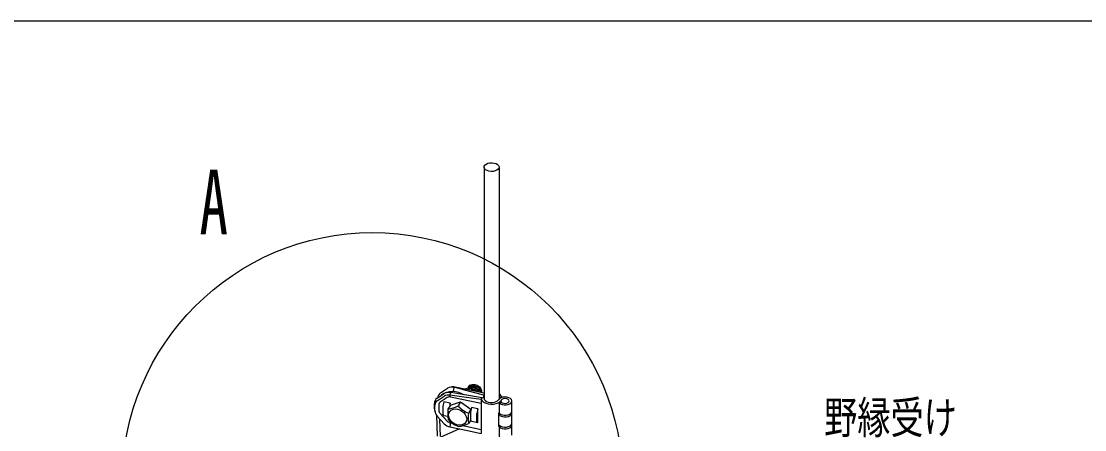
# Model space of a CAD drawing. Units: millimetres on the paper. Extents: x -141 to 141, y -97 to 98.
# Drawn here: x 17.4 to 81, y 73.8 to 98.2 of the extents above; entities that cross this region are included whole.
import ezdxf
from ezdxf.enums import TextEntityAlignment as Align

# ---------------------------------------------------------------- set-up
doc = ezdxf.new("R2010")
doc.units = ezdxf.units.MM
for name, color, linetype in [('0-0_文字･図枠･寸法', 7, 'Continuous'), ('0-1_BBクリッパー', 7, 'Continuous'), ('0-3_天井下地', 7, 'Continuous')]:
    doc.layers.add(name, color=color, linetype=linetype)
doc.styles.add('ＭＳ ゴシック', font='')
doc.styles.get('ＭＳ ゴシック').set_extended_font_data('MS Gothic')

msp = doc.modelspace()

# ---------------------------------------------------------------- linework, layer by layer
at = {"layer": '0-0_文字･図枠･寸法'}
msp.add_lwpolyline([(140.709, 98.247), (-141.291, 98.247), (-141.291, -96.753)], dxfattribs=at)
msp.add_circle((38.385, 70.608), 14.984, dxfattribs=at)
at = {"layer": '0-1_BBクリッパー'}
for p, q in [((44.152, 76.378), (44.151, 76.377)), ((42.257, 75.678), (42.678, 75.956)), ((42.263, 75.529), (42.684, 75.807)), ((42.458, 75.997), (42.879, 76.274)), ((43.023, 75.857), (43.077, 76.015)), ((43.064, 75.75), (43.023, 75.857)), ((44.897, 75.364), (43.064, 75.75)), ((43.163, 76.354), (43.08, 76.345)), ((44.109, 76.31), (44.108, 76.309)), ((44.185, 76.287), (44.117, 76.179)), ((45.065, 75.874), (45.062, 75.87)), ((45.062, 75.87), (45.065, 75.869)), ((42.091, 75.037), (42.091, 75.366)), ((42.123, 74.935), (42.123, 75.264)), ((42.36, 75.287), (42.36, 74.958)), ((42.864, 75.72), (42.443, 75.442)), ((42.601, 75.131), (42.601, 74.778)), ((42.666, 75.466), (42.608, 75.192)), ((43.059, 75.272), (42.904, 75.027)), ((43.042, 75.387), (42.996, 75.173)), ((43.059, 75.272), (43.664, 75.461)), ((43.664, 75.461), (43.509, 75.216)), ((43.664, 75.461), (44.28, 75.034)), ((44.31, 75.12), (44.252, 74.846)), ((44.897, 75.609), (44.959, 75.707)), ((44.897, 75.609), (44.897, 75.364)), ((44.897, 75.364), (44.897, 73.813)), ((45.065, 75.685), (44.959, 75.707)), ((46.14, 75.727), (45.965, 75.714)), ((46.106, 75.44), (45.968, 75.394)), ((45.968, 75.394), (45.968, 74.782)), ((46.14, 75.724), (46.14, 75.727)), ((46.733, 74.9), (46.733, 75.512)), ((42.119, 74.881), (42.146, 74.802)), ((42.213, 74.669), (42.259, 73.413)), ((42.684, 74.156), (42.263, 74.611)), ((42.443, 74.767), (42.864, 74.312)), ((42.666, 74.65), (42.608, 74.74)), ((42.666, 74.65), (42.9, 74.6)), ((44.28, 75.034), (44.126, 74.789)), ((44.245, 74.786), (44.245, 74.432)), ((44.28, 75.034), (44.281, 74.985)), ((44.621, 74.707), (44.621, 74.353)), ((44.686, 75.041), (44.628, 74.767)), ((44.686, 74.468), (44.683, 74.473)), ((45.944, 74.804), (45.965, 74.815)), ((45.944, 73.987), (45.944, 74.804)), ((46.733, 74.186), (46.733, 74.798)), ((42.46, 73.38), (42.422, 74.437)), ((42.462, 74.394), (42.424, 74.372)), ((43.59, 73.843), (42.481, 73.356)), ((43.064, 74.198), (43.023, 73.963)), ((43.064, 74.198), (43.205, 74.169)), ((43.799, 74.044), (44.897, 73.813)), ((44.265, 74.374), (44.138, 74.174)), ((44.31, 74.304), (44.252, 74.394)), ((44.686, 74.225), (44.628, 74.315)), ((46.07, 73.999), (45.968, 73.965)), ((45.968, 73.965), (45.968, 73.353)), ((46.733, 73.471), (46.733, 74.083)), ((44.897, 73.813), (44.897, 73.568))]:
    msp.add_line(p, q, dxfattribs=at)
for points in [[(44.097, 76.271), (44.139, 76.319), (44.267, 76.372), (44.418, 76.373), (44.571, 76.322), (44.701, 76.228), (44.791, 76.105), (44.81, 76.033)], [(44.101, 76.29), (44.185, 76.388), (44.312, 76.441), (44.463, 76.442), (44.614, 76.391), (44.744, 76.298), (44.833, 76.176), (44.868, 76.045), (44.863, 76.022)], [(44.101, 76.272), (44.142, 76.32), (44.269, 76.373), (44.42, 76.374), (44.572, 76.324), (44.702, 76.23), (44.791, 76.108), (44.81, 76.033)], [(44.113, 76.307), (44.181, 76.387), (44.309, 76.44), (44.461, 76.441), (44.613, 76.39), (44.744, 76.296), (44.834, 76.173), (44.869, 76.041), (44.865, 76.022)], [(44.132, 76.326), (44.138, 76.355), (44.155, 76.374)], [(44.134, 76.328), (44.139, 76.351), (44.155, 76.369)], [(44.143, 76.358), (44.228, 76.456), (44.355, 76.509), (44.506, 76.51), (44.657, 76.459), (44.787, 76.366), (44.876, 76.244), (44.911, 76.113), (44.891, 76.016)], [(44.155, 76.375), (44.224, 76.454), (44.352, 76.508), (44.504, 76.509), (44.656, 76.458), (44.787, 76.364), (44.876, 76.241), (44.911, 76.109), (44.893, 76.016)], [(43.861, 75.884), (43.741, 75.951), (43.556, 76.023), (43.367, 76.068), (43.178, 76.084), (42.995, 76.072), (42.822, 76.031), (42.664, 75.962), (42.524, 75.868), (42.484, 75.828)], [(44.897, 75.609), (43.848, 75.748), (43.023, 75.857)], [(44.959, 75.707), (43.905, 75.88), (43.077, 76.015)], [(43.233, 76.076), (43.278, 76.334), (43.331, 76.345)], [(45.062, 75.685), (45.062, 75.87), (44.063, 76.13), (43.278, 76.334)], [(45.068, 75.979), (44.12, 76.179), (43.331, 76.345)], [(44.185, 76.287), (44.041, 76.261), (43.906, 76.224)], [(44.089, 76.258), (44.096, 76.287), (44.112, 76.306)], [(44.091, 76.261), (44.096, 76.283), (44.112, 76.302)], [(44.526, 76.093), (44.491, 76.12), (44.185, 76.287)], [(45.968, 75.394), (46.044, 75.339), (46.146, 75.299), (46.263, 75.278), (46.386, 75.279), (46.503, 75.3), (46.604, 75.34), (46.68, 75.396), (46.723, 75.462), (46.731, 75.533), (46.702, 75.602), (46.639, 75.663), (46.548, 75.71), (46.437, 75.74), (46.315, 75.749), (46.194, 75.737), (46.084, 75.705), (45.996, 75.656), (45.937, 75.593)], [(43.042, 75.245), (43.042, 75.387), (42.666, 75.466)], [(44.31, 74.304), (44.686, 74.225), (44.686, 74.468), (44.686, 74.798), (44.686, 75.041), (44.31, 75.12)], [(44.897, 75.609), (44.95, 75.521), (45.041, 75.442), (45.163, 75.38), (45.309, 75.339), (45.468, 75.32), (45.631, 75.325), (45.786, 75.354), (45.922, 75.405), (46.032, 75.474), (46.073, 75.514)], [(45.065, 75.685), (45.081, 75.613), (45.131, 75.546), (45.211, 75.49), (45.315, 75.449), (45.434, 75.427), (45.56, 75.424), (45.682, 75.441), (45.791, 75.477), (45.878, 75.529), (45.937, 75.593)], [(44.686, 74.798), (44.683, 74.782), (44.683, 74.473)], [(45.944, 74.707), (45.977, 74.671), (46.059, 74.617), (46.166, 74.579), (46.287, 74.562), (46.411, 74.567), (46.528, 74.593), (46.625, 74.638), (46.694, 74.698), (46.729, 74.767), (46.726, 74.839), (46.723, 74.849)], [(45.968, 74.782), (46.044, 74.726), (46.146, 74.687), (46.263, 74.666), (46.386, 74.666), (46.503, 74.687), (46.604, 74.728), (46.68, 74.784), (46.723, 74.85), (46.733, 74.9)], [(43.023, 73.963), (44.073, 73.742), (44.897, 73.568)], [(45.946, 74.092), (45.977, 74.058), (46.059, 74.004), (46.166, 73.967), (46.287, 73.95), (46.411, 73.954), (46.528, 73.981), (46.625, 74.026), (46.694, 74.085), (46.729, 74.155), (46.733, 74.186)], [(45.968, 73.965), (46.044, 73.91), (46.146, 73.87), (46.263, 73.849), (46.386, 73.85), (46.503, 73.871), (46.604, 73.911), (46.68, 73.967), (46.723, 74.033), (46.731, 74.104), (46.723, 74.135)]]:
    msp.add_lwpolyline(points, dxfattribs=at)
for points in [[(46.558, 75.463), (46.572, 75.519), (46.549, 75.573), (46.492, 75.619), (46.408, 75.648), (46.312, 75.657), (46.217, 75.643), (46.138, 75.61), (46.088, 75.562), (46.073, 75.506), (46.096, 75.451), (46.154, 75.406), (46.237, 75.377), (46.334, 75.368), (46.428, 75.382), (46.507, 75.415)], [(43.478, 75.023), (43.614, 74.982), (43.742, 74.913), (43.854, 74.821), (43.943, 74.712), (44.003, 74.593), (44.031, 74.471), (44.025, 74.353), (43.985, 74.248), (43.914, 74.162), (43.816, 74.1), (43.697, 74.065), (43.566, 74.062), (43.429, 74.088), (43.296, 74.144), (43.175, 74.225), (43.074, 74.326), (42.998, 74.441), (42.954, 74.562), (42.943, 74.683), (42.966, 74.795), (43.022, 74.892), (43.107, 74.967), (43.217, 75.016), (43.343, 75.035)]]:
    msp.add_lwpolyline(points, close=True, dxfattribs=at)
for centre, radius, start, end in [((42.657, 75.692), 0.364, 123.14911, 178.45196), ((42.95, 75.503), 0.528, 76.05711, 120.97142), ((42.915, 75.422), 0.449, 76.05733, 120.9716), ((43, 75.494), 0.264, 76.05629, 120.9726), ((43.151, 75.822), 0.528, 76.05711, 120.97142), ((43.22, 75.833), 0.524, 77.7416, 96.16814), ((44.33, 75.858), 0.454, 24.65705, 108.35387), ((44.328, 75.857), 0.455, 24.86835, 107.92051), ((44.299, 75.823), 0.416, 36.52606, 93.56284), ((44.298, 75.822), 0.416, 36.81262, 93.18455), ((45.8, 75.621), 0.356, 17.20586, 62.72516), ((42.457, 75.372), 0.365, 123.20259, 180.97388), ((42.433, 75.269), 0.31, 123.20241, 180.97481), ((42.543, 75.29), 0.183, 123.20628, 180.97032), ((42.901, 75.127), 0.301, 167.6115, 179.23051), ((42.568, 77.168), 2.167, 278.92293, 295.7229), ((44.891, 76.555), 1.924, 224.08079, 246.5565), ((42.577, 75.041), 0.485, 180.49514, 199.26165), ((42.611, 74.954), 0.488, 182.23344, 224.61317), ((42.648, 74.969), 0.287, 182.23808, 224.60873), ((42.679, 74.773), 0.0781, 175.84537, 204.76418), ((45.145, 74.764), 2.256, 173.30646, 188.98582), ((46.367, 74.526), 2.256, 173.30649, 188.98579), ((44.546, 74.782), 0.301, 167.6183, 179.21635), ((44.922, 74.703), 0.301, 167.61461, 179.22004), ((43.162, 74.599), 0.651, 222.88498, 257.73175), ((43.145, 74.573), 0.383, 222.88401, 257.73117), ((44.303, 75.756), 1.931, 224.11772, 246.51954), ((43.242, 75.982), 2.018, 278.29784, 296.34767), ((44.323, 74.427), 0.0781, 175.86584, 204.75718), ((44.699, 74.348), 0.0781, 175.85526, 204.76775), ((45.684, 74.474), 0.551, 298.10112, 306.52788)]:
    msp.add_arc(centre, radius, start, end, dxfattribs=at)
at = {"layer": '0-3_天井下地'}
for p, q in [((45.066, 89.497), (45.066, 75.68)), ((45.963, 89.534), (45.963, 75.62))]:
    msp.add_line(p, q, dxfattribs=at)
msp.add_lwpolyline([(45.833, 89.332), (45.73, 89.288), (45.61, 89.262), (45.483, 89.257), (45.357, 89.272), (45.245, 89.308), (45.154, 89.36), (45.093, 89.425), (45.066, 89.497), (45.075, 89.571), (45.12, 89.64), (45.196, 89.699), (45.299, 89.744), (45.419, 89.77), (45.547, 89.775), (45.672, 89.759), (45.784, 89.724), (45.875, 89.671), (45.936, 89.606), (45.963, 89.534), (45.954, 89.46), (45.91, 89.391)], close=True, dxfattribs=at)
msp.add_lwpolyline([(45.833, 89.332), (45.73, 89.288), (45.61, 89.262), (45.483, 89.257), (45.357, 89.272), (45.245, 89.308), (45.154, 89.36), (45.093, 89.425), (45.066, 89.497), (45.07, 89.557)], dxfattribs=at)

# ---------------------------------------------------------------- texts
at = {"layer": '0-0_文字･図枠･寸法', "style": 'ＭＳ ゴシック'}
for s, height, width, p in [('A', 3.88, 0.65, (28.032, 84.318)), ('野縁受け', 1.94, 0.75, (65.417, 72.976))]:
    msp.add_text(s, height=height, dxfattribs=dict(at, width=width)).set_placement(p, align=Align.BOTTOM_LEFT)

doc.saveas('drawing.dxf')
